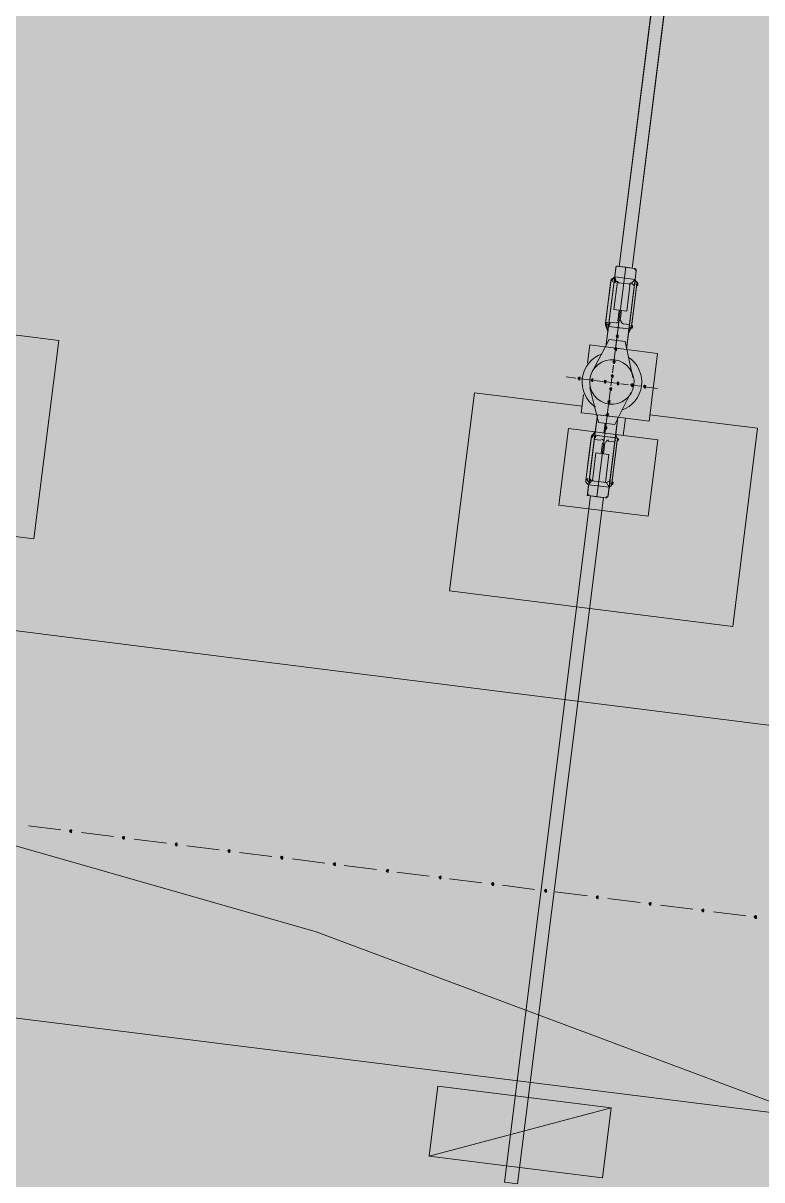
# Model space of a CAD drawing. Header units: metres. Extents: x -4 to 509425, y 7549 to 4732445.
# Drawn here: x 476040.44 to 476046.2, y 4719731.58 to 4719740.6 of the extents above; entities that cross this region are included whole.
import ezdxf

# ---------------------------------------------------------------- set-up
doc = ezdxf.new("R2010")
doc.units = ezdxf.units.M
doc.header["$LTSCALE"] = 0.01
doc.header["$MEASUREMENT"] = 0
doc.layers.get('0').update_dxf_attribs({"lineweight": 0})
doc.layers.add('_SUBESTACIÓN', color=1, linetype='Continuous')
doc.layers.add('SUBESTACION LA VID', color=253, linetype='Continuous')
doc.layers.add('_Yacimiento Arq 100m', color=7, linetype='Continuous', true_color=0xf8991e)

# ---------------------------------------------------------------- blocks, each defined once
blk = doc.blocks.new('A$Cfff6051d')
at = {"layer": 'SUBESTACION LA VID', "transparency": 33554687}
h = blk.add_hatch(color=256, dxfattribs=at)
h.dxf.hatch_style = 2
h.paths.add_polyline_path([(476045.0782, 4719738.155), (476045.0792, 4719738.1634), (476045.0708, 4719738.1644), (476045.0614, 4719738.1571), (476045.0687, 4719738.1476), (476045.0771, 4719738.1466)])
h = blk.add_hatch(color=256, dxfattribs=at)
h.dxf.hatch_style = 2
h.paths.add_polyline_path([(476045.0655, 4719738.0542), (476045.0666, 4719738.0626), (476045.0582, 4719738.0636), (476045.0487, 4719738.0563), (476045.0561, 4719738.0468), (476045.0645, 4719738.0458)])
h = blk.add_hatch(color=256, dxfattribs=at)
h.dxf.hatch_style = 2
h.paths.add_polyline_path([(476045.0529, 4719737.9534), (476045.0539, 4719737.9618), (476045.0455, 4719737.9628), (476045.0361, 4719737.9555), (476045.0434, 4719737.946), (476045.0518, 4719737.945)])
h = blk.add_hatch(color=256, dxfattribs=at)
h.dxf.hatch_style = 2
h.paths.add_polyline_path([(476044.7809, 4719737.8253), (476044.7819, 4719737.8337), (476044.7735, 4719737.8348), (476044.7641, 4719737.8274), (476044.7714, 4719737.818), (476044.7798, 4719737.8169)])
h = blk.add_hatch(color=256, dxfattribs=at)
h.dxf.hatch_style = 2
h.paths.add_polyline_path([(476045.0392, 4719737.8442), (476045.0403, 4719737.8526), (476045.0319, 4719737.8536), (476045.0224, 4719737.8463), (476045.0297, 4719737.8368), (476045.0381, 4719737.8358)])
h = blk.add_hatch(color=256, dxfattribs=at)
h.dxf.hatch_style = 2
h.paths.add_polyline_path([(476044.8817, 4719737.8127), (476044.8827, 4719737.8211), (476044.8743, 4719737.8222), (476044.8649, 4719737.8148), (476044.8722, 4719737.8054), (476044.8806, 4719737.8043)])
h = blk.add_hatch(color=256, dxfattribs=at)
h.dxf.hatch_style = 2
h.paths.add_polyline_path([(476044.9825, 4719737.8001), (476044.9835, 4719737.8085), (476044.9751, 4719737.8095), (476044.9657, 4719737.8022), (476044.973, 4719737.7927), (476044.9814, 4719737.7917)])
h = blk.add_hatch(color=256, dxfattribs=at)
h.dxf.hatch_style = 2
h.paths.add_polyline_path([(476045.0266, 4719737.7433), (476045.0276, 4719737.7517), (476045.0192, 4719737.7528), (476045.0098, 4719737.7455), (476045.0171, 4719737.736), (476045.0255, 4719737.7349)])
h = blk.add_hatch(color=256, dxfattribs=at)
h.dxf.hatch_style = 2
h.paths.add_polyline_path([(476045.0833, 4719737.7874), (476045.0843, 4719737.7958), (476045.0759, 4719737.7969), (476045.0665, 4719737.7895), (476045.0738, 4719737.7801), (476045.0822, 4719737.779)])
h = blk.add_hatch(color=256, dxfattribs=at)
h.dxf.hatch_style = 2
h.paths.add_polyline_path([(476045.1925, 4719737.7737), (476045.1935, 4719737.7821), (476045.1851, 4719737.7832), (476045.1757, 4719737.7758), (476045.183, 4719737.7664), (476045.1914, 4719737.7653)])
h = blk.add_hatch(color=256, dxfattribs=at)
h.dxf.hatch_style = 2
h.paths.add_polyline_path([(476045.2933, 4719737.7611), (476045.2943, 4719737.7695), (476045.2859, 4719737.7706), (476045.2765, 4719737.7632), (476045.2838, 4719737.7538), (476045.2922, 4719737.7527)])
h = blk.add_hatch(color=256, dxfattribs=at)
h.dxf.hatch_style = 2
h.paths.add_polyline_path([(476045.0139, 4719737.6425), (476045.015, 4719737.6509), (476045.0066, 4719737.652), (476044.9971, 4719737.6446), (476045.0045, 4719737.6352), (476045.0129, 4719737.6341)])
h = blk.add_hatch(color=256, dxfattribs=at)
h.dxf.hatch_style = 2
h.paths.add_polyline_path([(476045.0013, 4719737.5417), (476045.0023, 4719737.5501), (476044.9939, 4719737.5512), (476044.9845, 4719737.5438), (476044.9918, 4719737.5344), (476045.0002, 4719737.5333)])
h = blk.add_hatch(color=256, dxfattribs=at)
h.dxf.hatch_style = 2
h.paths.add_polyline_path([(476044.9886, 4719737.4409), (476044.9897, 4719737.4493), (476044.9813, 4719737.4504), (476044.9718, 4719737.443), (476044.9792, 4719737.4336), (476044.9876, 4719737.4325)])
h = blk.add_hatch(color=256, dxfattribs=at)
h.dxf.hatch_style = 2
h.paths.add_polyline_path([(476040.8144, 4719734.2953), (476040.8155, 4719734.3037), (476040.8071, 4719734.3048), (476040.7976, 4719734.2974), (476040.805, 4719734.288), (476040.8134, 4719734.2869)])
h = blk.add_hatch(color=256, dxfattribs=at)
h.dxf.hatch_style = 2
h.paths.add_polyline_path([(476041.2261, 4719734.2437), (476041.2271, 4719734.2521), (476041.2187, 4719734.2532), (476041.2093, 4719734.2458), (476041.2166, 4719734.2364), (476041.225, 4719734.2353)])
h = blk.add_hatch(color=256, dxfattribs=at)
h.dxf.hatch_style = 2
h.paths.add_polyline_path([(476041.6377, 4719734.1921), (476041.6387, 4719734.2005), (476041.6303, 4719734.2016), (476041.6209, 4719734.1942), (476041.6282, 4719734.1848), (476041.6366, 4719734.1837)])
h = blk.add_hatch(color=256, dxfattribs=at)
h.dxf.hatch_style = 2
h.paths.add_polyline_path([(476042.0493, 4719734.1405), (476042.0503, 4719734.1489), (476042.0419, 4719734.15), (476042.0325, 4719734.1426), (476042.0398, 4719734.1332), (476042.0482, 4719734.1321)])
h = blk.add_hatch(color=256, dxfattribs=at)
h.dxf.hatch_style = 2
h.paths.add_polyline_path([(476042.4609, 4719734.0889), (476042.462, 4719734.0973), (476042.4536, 4719734.0984), (476042.4441, 4719734.091), (476042.4515, 4719734.0816), (476042.4599, 4719734.0805)])
h = blk.add_hatch(color=256, dxfattribs=at)
h.dxf.hatch_style = 2
h.paths.add_polyline_path([(476042.8725, 4719734.0373), (476042.8736, 4719734.0457), (476042.8652, 4719734.0468), (476042.8557, 4719734.0394), (476042.8631, 4719734.03), (476042.8715, 4719734.0289)])
h = blk.add_hatch(color=256, dxfattribs=at)
h.dxf.hatch_style = 2
h.paths.add_polyline_path([(476043.2841, 4719733.9857), (476043.2852, 4719733.9941), (476043.2768, 4719733.9952), (476043.2673, 4719733.9878), (476043.2747, 4719733.9784), (476043.2831, 4719733.9773)])
h = blk.add_hatch(color=256, dxfattribs=at)
h.dxf.hatch_style = 2
h.paths.add_polyline_path([(476043.6958, 4719733.9341), (476043.6968, 4719733.9425), (476043.6884, 4719733.9436), (476043.679, 4719733.9362), (476043.6863, 4719733.9268), (476043.6947, 4719733.9257)])
h = blk.add_hatch(color=256, dxfattribs=at)
h.dxf.hatch_style = 2
h.paths.add_polyline_path([(476044.1074, 4719733.8825), (476044.1084, 4719733.8909), (476044.1, 4719733.892), (476044.0906, 4719733.8846), (476044.0979, 4719733.8752), (476044.1063, 4719733.8741)])
h = blk.add_hatch(color=256, dxfattribs=at)
h.dxf.hatch_style = 2
h.paths.add_polyline_path([(476044.519, 4719733.8309), (476044.52, 4719733.8393), (476044.5116, 4719733.8404), (476044.5022, 4719733.833), (476044.5095, 4719733.8236), (476044.5179, 4719733.8225)])
h = blk.add_hatch(color=256, dxfattribs=at)
h.dxf.hatch_style = 2
h.paths.add_polyline_path([(476044.9222, 4719733.7803), (476044.9233, 4719733.7887), (476044.9149, 4719733.7898), (476044.9054, 4719733.7825), (476044.9128, 4719733.773), (476044.9212, 4719733.7719)])
h = blk.add_hatch(color=256, dxfattribs=at)
h.dxf.hatch_style = 2
h.paths.add_polyline_path([(476045.3338, 4719733.7287), (476045.3349, 4719733.7371), (476045.3265, 4719733.7382), (476045.317, 4719733.7309), (476045.3244, 4719733.7214), (476045.3328, 4719733.7203)])
h = blk.add_hatch(color=256, dxfattribs=at)
h.dxf.hatch_style = 2
h.paths.add_polyline_path([(476045.7454, 4719733.6771), (476045.7465, 4719733.6855), (476045.7381, 4719733.6866), (476045.7286, 4719733.6792), (476045.736, 4719733.6698), (476045.7444, 4719733.6687)])
h = blk.add_hatch(color=256, dxfattribs=at)
h.dxf.hatch_style = 2
h.paths.add_polyline_path([(476046.1571, 4719733.6255), (476046.1581, 4719733.6339), (476046.1497, 4719733.635), (476046.1403, 4719733.6276), (476046.1476, 4719733.6182), (476046.156, 4719733.6171)])
at = {"layer": 'SUBESTACION LA VID', "lineweight": 15}
for p, q in [((476072.0569, 4719731.8887), (475974.5206, 4719744.1168)), ((476071.6253, 4719728.9224), (475974.1478, 4719741.1431)), ((476045.0868, 4719738.7), (476045.3837, 4719741.0689)), ((476045.1876, 4719738.6873), (476045.4846, 4719741.0562)), ((476045.2044, 4719738.6852), (476045.07, 4719738.7021)), ((476044.9795, 4719738.2527), (476045.0216, 4719738.5887)), ((476045.0468, 4719738.5855), (476045.0047, 4719738.2495)), ((476045.0447, 4719738.5687), (476045.0636, 4719738.5834)), ((476045.2064, 4719738.5655), (476045.1643, 4719738.2295)), ((476045.1811, 4719738.2274), (476045.2232, 4719738.5634)), ((476045.2043, 4719738.5487), (476045.1812, 4719738.5687)), ((476045.2243, 4719738.5718), (476045.2106, 4719738.5991)), ((476045.0761, 4719738.2747), (476045.0866, 4719738.3587)), ((476045.0929, 4719738.2726), (476045.1034, 4719738.3566)), ((476044.9784, 4719738.2443), (476044.9984, 4719738.1991)), ((476045.0803, 4719738.24), (476045.0729, 4719738.1812)), ((476045.18, 4719738.219), (476045.158, 4719738.1791)), ((476045.0067, 4719738.1298), (476044.8722, 4719737.8736)), ((476045.1328, 4719738.114), (476045.0067, 4719738.1298)), ((476045.0677, 4719738.1392), (476045.0592, 4719738.072)), ((476045.1328, 4719738.114), (476045.1915, 4719737.8336)), ((476045.055, 4719738.0384), (476045.0466, 4719737.9712)), ((476045.0413, 4719737.9292), (476045.034, 4719737.8704)), ((476044.7473, 4719737.8296), (476044.6717, 4719737.839)), ((476044.8481, 4719737.8169), (476044.7893, 4719737.8243)), ((476044.9257, 4719737.483), (476044.8575, 4719737.756)), ((476044.9573, 4719737.8032), (476044.8901, 4719737.8117)), ((476045.0581, 4719737.7906), (476044.9909, 4719737.799)), ((476045.0287, 4719737.8284), (476045.0213, 4719737.7696)), ((476045.1589, 4719737.778), (476045.1001, 4719737.7853)), ((476045.2597, 4719737.7653), (476045.2009, 4719737.7727)), ((476045.3857, 4719737.7495), (476045.3017, 4719737.76)), ((476045.0161, 4719737.7276), (476045.0076, 4719737.6604)), ((476045.0517, 4719737.4672), (476045.1767, 4719737.716)), ((476045.0034, 4719737.6268), (476044.995, 4719737.5596)), ((476045.0517, 4719737.4672), (476044.9257, 4719737.483)), ((476044.9666, 4719737.401), (476044.9761, 4719737.4766)), ((476044.9897, 4719737.5176), (476044.9824, 4719737.4588)), ((476045.1178, 4719737.3821), (476045.1346, 4719737.5165)), ((476044.87, 4719737.379), (476044.8994, 4719737.4095)), ((476044.9771, 4719737.4168), (476044.9697, 4719737.358)), ((476045.0716, 4719737.3537), (476045.059, 4719737.3895)), ((476044.8689, 4719737.3706), (476044.8268, 4719737.0346)), ((476044.852, 4719737.0314), (476044.8941, 4719737.3675)), ((476044.9571, 4719737.3254), (476044.9466, 4719737.2414)), ((476044.9739, 4719737.3233), (476044.9634, 4719737.2393)), ((476045.0116, 4719737.0114), (476045.0537, 4719737.3475)), ((476045.0705, 4719737.3453), (476045.0284, 4719737.0093)), ((476044.8541, 4719737.0482), (476044.8688, 4719737.0293)), ((476045.0137, 4719737.0282), (476044.9864, 4719737.0146)), ((476044.8247, 4719737.0178), (476044.8478, 4719736.9978)), ((476044.1916, 4719731.5597), (476044.8624, 4719736.9107)), ((476044.2924, 4719731.547), (476044.9632, 4719736.898)), ((476044.8456, 4719736.9128), (476044.98, 4719736.8959)), ((476040.7304, 4719734.3059), (476040.4784, 4719734.3375)), ((476041.1421, 4719734.2543), (476040.89, 4719734.2859)), ((476041.5537, 4719734.2027), (476041.3017, 4719734.2343)), ((476041.9653, 4719734.1511), (476041.7133, 4719734.1826)), ((476042.3769, 4719734.0995), (476042.1249, 4719734.131)), ((476042.7885, 4719734.0478), (476042.5365, 4719734.0794)), ((476043.1917, 4719733.9973), (476042.9397, 4719734.0289)), ((476043.6034, 4719733.9457), (476043.3513, 4719733.9773)), ((476044.015, 4719733.8941), (476043.763, 4719733.9257)), ((476044.4266, 4719733.8425), (476044.1746, 4719733.8741)), ((476044.8382, 4719733.7909), (476044.5862, 4719733.8225)), ((476045.2498, 4719733.7393), (476044.9978, 4719733.7709)), ((476045.6614, 4719733.6877), (476045.4094, 4719733.7193)), ((476046.0731, 4719733.6361), (476045.821, 4719733.6677)), ((476043.6026, 4719731.7615), (476045.0235, 4719732.138))]:
    blk.add_line(p, q, dxfattribs=at)
at = {"layer": 'SUBESTACION LA VID', "lineweight": 0}
for p, q in [((476044.9984, 4719738.1991), (476045.0595, 4719738.6863)), ((476045.0868, 4719738.7), (476045.1876, 4719738.6873)), ((476045.0195, 4719738.5719), (476045.0227, 4719738.5971)), ((476045.0206, 4719738.5803), (476045.0227, 4719738.5971)), ((476045.0216, 4719738.5887), (476045.0216, 4719738.5887)), ((476045.2211, 4719738.5466), (476045.2243, 4719738.5718)), ((476045.2211, 4719738.5466), (476045.2243, 4719738.5718)), ((476045.2306, 4719738.5539), (476045.2243, 4719738.5718)), ((476045.2306, 4719738.5539), (476045.2243, 4719738.5718)), ((476045.2306, 4719738.5539), (476045.2316, 4719738.5623)), ((476045.2306, 4719738.5539), (476045.2316, 4719738.5623)), ((476044.9784, 4719738.2443), (476044.9805, 4719738.2611)), ((476044.9784, 4719738.2443), (476044.9805, 4719738.2611)), ((476044.9784, 4719738.2443), (476044.9795, 4719738.2527)), ((476045.158, 4719738.1791), (476045.1821, 4719738.2358)), ((476045.18, 4719738.219), (476045.1821, 4719738.2358)), ((476045.1884, 4719738.2179), (476045.1895, 4719738.2263)), ((476044.87, 4719737.379), (476044.8679, 4719737.3622)), ((476044.87, 4719737.379), (476044.8689, 4719737.3706)), ((476045.059, 4719737.3895), (476044.999, 4719736.9106)), ((476045.0716, 4719737.3537), (476045.0695, 4719737.3369)), ((476045.0716, 4719737.3537), (476045.0695, 4719737.3369)), ((476045.08, 4719737.3527), (476045.0789, 4719737.3443)), ((476044.8289, 4719737.0514), (476044.8257, 4719737.0262)), ((476044.8289, 4719737.0514), (476044.8257, 4719737.0262)), ((476044.8278, 4719737.043), (476044.8257, 4719737.0262)), ((476044.8278, 4719737.043), (476044.8257, 4719737.0262)), ((476044.8278, 4719737.043), (476044.8268, 4719737.0346)), ((476045.0305, 4719737.0261), (476045.0273, 4719737.0009)), ((476045.0305, 4719737.0261), (476045.0273, 4719737.0009)), ((476045.0294, 4719737.0177), (476045.0273, 4719737.0009)), ((476045.0294, 4719737.0177), (476045.0273, 4719737.0009)), ((476045.0368, 4719737.0083), (476045.0357, 4719736.9999))]:
    blk.add_line(p, q, dxfattribs=at)
at = {"layer": 'SUBESTACION LA VID', "lineweight": 15}
for points in [[(476045.0868, 4719738.7), (476045.1876, 4719738.6873), (476045.4846, 4719741.0562), (476045.3837, 4719741.0689), (476045.0868, 4719738.7)], [(476045.1372, 4719738.6936), (476045.07, 4719738.7021), (476045.0605, 4719738.6947), (476045.0595, 4719738.6863), (476045.051, 4719738.6191), (476045.0227, 4719738.5971), (476045.0216, 4719738.5887), (476045.0206, 4719738.5803), (476045.0195, 4719738.5719), (476045.0005, 4719738.4207), (476044.9805, 4719738.2611), (476044.9795, 4719738.2527), (476044.9784, 4719738.2443), (476044.9984, 4719738.1991), (476044.9826, 4719738.0731), (476045.0582, 4719738.0636), (476045.1372, 4719738.6936)], [(476045.0595, 4719738.6863), (476045.051, 4719738.6191), (476045.2106, 4719738.5991), (476045.2191, 4719738.6663)], [(476045.1372, 4719738.6936), (476045.2044, 4719738.6852), (476045.2117, 4719738.6758), (476045.2191, 4719738.6663), (476045.2106, 4719738.5991), (476045.2243, 4719738.5718), (476045.2316, 4719738.5623), (476045.2306, 4719738.5539), (476045.2211, 4719738.5466), (476045.2022, 4719738.3954), (476045.1821, 4719738.2358), (476045.1895, 4719738.2263), (476045.1884, 4719738.2179), (476045.18, 4719738.219), (476045.158, 4719738.1791), (476045.1422, 4719738.0531), (476045.0582, 4719738.0636), (476045.1372, 4719738.6936)], [(476045.2106, 4719738.5991), (476045.1812, 4719738.5687), (476045.1728, 4719738.5697), (476045.1718, 4719738.5613), (476045.1634, 4719738.5624), (476045.155, 4719738.5634), (476045.1214, 4719738.5676), (476045.0878, 4719738.5718), (476045.0794, 4719738.5729), (476045.072, 4719738.5824), (476045.0636, 4719738.5834), (476045.051, 4719738.6191), (476045.0227, 4719738.5971)], [(476045.1728, 4719738.5697), (476045.1454, 4719738.3513), (476045.0446, 4719738.3639), (476045.072, 4719738.5824)], [(476039.8655, 4719738.2283), (476040.714, 4719738.1219), (476040.5202, 4719736.5762), (476038.3025, 4719736.8543), (476038.4963, 4719738.3999), (476039.3447, 4719738.2936)], [(476045.1422, 4719738.0531), (476045.1622, 4719738.2127), (476045.0026, 4719738.2327), (476044.9826, 4719738.0731), (476045.1422, 4719738.0531)], [(476044.9942, 4719738.2338), (476045.0278, 4719738.2295), (476045.0866, 4719738.2222)], [(476045.0068, 4719738.2663), (476045.032, 4719738.2631), (476045.0572, 4719738.26)], [(476045.1706, 4719738.2116), (476045.137, 4719738.2158), (476045.0866, 4719738.2222)], [(476045.1664, 4719738.2463), (476045.1412, 4719738.2494), (476045.116, 4719738.2526)], [(476044.8387, 4719737.9461), (476044.8566, 4719738.0889), (476044.9742, 4719738.0741)], [(476045.1422, 4719738.0531), (476045.3858, 4719738.0225), (476045.3194, 4719737.4933), (476045.0758, 4719737.5239)], [(476045.3258, 4719737.5437), (476046.1658, 4719737.4384), (476045.972, 4719735.8927), (476043.7627, 4719736.1697), (476043.9565, 4719737.7154), (476044.7965, 4719737.6101)], [(476044.9078, 4719737.5449), (476044.7902, 4719737.5597), (476044.8081, 4719737.7025)], [(476044.9128, 4719736.9044), (476044.8456, 4719736.9128), (476044.8372, 4719736.9138), (476044.8383, 4719736.9222), (476044.8393, 4719736.9306), (476044.8478, 4719736.9978), (476044.8247, 4719737.0178), (476044.8257, 4719737.0262), (476044.8268, 4719737.0346), (476044.8278, 4719737.043), (476044.8289, 4719737.0514), (476044.8478, 4719737.2026), (476044.8679, 4719737.3622), (476044.8689, 4719737.3706), (476044.87, 4719737.379), (476044.8994, 4719737.4095), (476044.9162, 4719737.5439), (476044.9918, 4719737.5344), (476044.9128, 4719736.9044)], [(476044.9162, 4719737.5439), (476044.8962, 4719737.3843), (476045.0558, 4719737.3643), (476045.0758, 4719737.5239), (476044.9162, 4719737.5439)], [(476044.9128, 4719736.9044), (476044.98, 4719736.8959), (476044.9884, 4719736.8949), (476044.9895, 4719736.9033), (476044.9979, 4719736.9022), (476044.999, 4719736.9106), (476045.0074, 4719736.9778), (476045.0263, 4719736.9925), (476045.0273, 4719737.0009), (476045.0357, 4719736.9999), (476045.0368, 4719737.0083), (476045.0378, 4719737.0167), (476045.0294, 4719737.0177), (476045.0305, 4719737.0261), (476045.0495, 4719737.1773), (476045.0695, 4719737.3369), (476045.0789, 4719737.3443), (476045.08, 4719737.3527), (476045.0716, 4719737.3537), (476045.059, 4719737.3895), (476045.0758, 4719737.5239), (476044.9918, 4719737.5344), (476044.9128, 4719736.9044)], [(476045.3118, 4719736.752), (476044.6146, 4719736.8394), (476044.6894, 4719737.4358), (476045.3866, 4719737.3484), (476045.3118, 4719736.752)], [(476044.8794, 4719737.3864), (476044.913, 4719737.3822), (476044.9718, 4719737.3748)], [(476044.892, 4719737.3507), (476044.9172, 4719737.3475), (476044.9424, 4719737.3443)], [(476045.0558, 4719737.3643), (476045.0222, 4719737.3685), (476044.9718, 4719737.3748)], [(476045.0432, 4719737.3317), (476045.0264, 4719737.3338), (476045.0012, 4719737.337)], [(476044.8772, 4719737.0283), (476044.9046, 4719737.2467), (476045.0054, 4719737.2341), (476044.978, 4719737.0157)], [(476044.8478, 4719736.9978), (476044.8688, 4719737.0293), (476044.8772, 4719737.0283), (476044.8856, 4719737.0272), (476044.894, 4719737.0262), (476044.9276, 4719737.022), (476044.9612, 4719737.0178), (476044.9696, 4719737.0167), (476044.978, 4719737.0157), (476044.9864, 4719737.0146), (476045.0074, 4719736.9778), (476045.0263, 4719736.9925)], [(476044.999, 4719736.9106), (476045.0074, 4719736.9778), (476044.8478, 4719736.9978), (476044.8393, 4719736.9306)], [(476044.1916, 4719731.5597), (476044.2924, 4719731.547), (476044.9632, 4719736.898), (476044.8624, 4719736.9107), (476044.1916, 4719731.5597)], [(476044.955, 4719731.5919), (476043.6026, 4719731.7615), (476043.671, 4719732.3075), (476045.0235, 4719732.138), (476044.955, 4719731.5919)]]:
    blk.add_lwpolyline(points, dxfattribs=at)
at = {"layer": 'SUBESTACION LA VID', "lineweight": 0}
for points in [[(476044.9826, 4719738.0731), (476045.0595, 4719738.6863), (476044.9984, 4719738.1991)], [(476045.1422, 4719738.0531), (476045.2191, 4719738.6663), (476045.158, 4719738.1791), (476045.2191, 4719738.6663)], [(476045.0195, 4719738.5719), (476045.0227, 4719738.5971), (476044.9805, 4719738.2611)], [(476045.0005, 4719738.4207), (476045.0227, 4719738.5971), (476045.0195, 4719738.5719)], [(476045.0206, 4719738.5803), (476045.0216, 4719738.5887), (476045.0206, 4719738.5803), (476045.0227, 4719738.5971)], [(476045.2211, 4719738.5466), (476045.2243, 4719738.5718), (476045.2222, 4719738.555)], [(476044.9795, 4719738.2527), (476044.9784, 4719738.2443), (476044.9805, 4719738.2611)], [(476044.9784, 4719738.2443), (476044.9795, 4719738.2527), (476044.9784, 4719738.2443)], [(476045.158, 4719738.1791), (476045.1821, 4719738.2358), (476045.158, 4719738.1791)], [(476045.1821, 4719738.2358), (476045.1884, 4719738.2179), (476045.1895, 4719738.2263), (476045.1884, 4719738.2179)], [(476044.9162, 4719737.5439), (476044.8383, 4719736.9222), (476044.8994, 4719737.4095), (476044.8393, 4719736.9306)], [(476045.0758, 4719737.5239), (476044.9979, 4719736.9022), (476045.059, 4719737.3895)], [(476044.8679, 4719737.3622), (476044.87, 4719737.379), (476044.8689, 4719737.3706), (476044.87, 4719737.379)], [(476045.0695, 4719737.3369), (476045.0263, 4719736.9925), (476045.0495, 4719737.1773)], [(476045.0789, 4719737.3443), (476045.0716, 4719737.3537), (476045.0695, 4719737.3369)], [(476045.08, 4719737.3527), (476045.0789, 4719737.3443), (476045.08, 4719737.3527)], [(476044.8278, 4719737.043), (476044.8257, 4719737.0262), (476044.8278, 4719737.043), (476044.8257, 4719737.0262)], [(476045.0378, 4719737.0167), (476045.0357, 4719736.9999), (476045.0378, 4719737.0167), (476045.0273, 4719737.0009)]]:
    blk.add_lwpolyline(points, dxfattribs=at)
at = {"layer": 'SUBESTACION LA VID'}
for points in [[(476045.0782, 4719738.155), (476045.0792, 4719738.1634), (476045.0708, 4719738.1644), (476045.0614, 4719738.1571), (476045.0687, 4719738.1476), (476045.0771, 4719738.1466)], [(476045.0655, 4719738.0542), (476045.0666, 4719738.0626), (476045.0582, 4719738.0636), (476045.0487, 4719738.0563), (476045.0561, 4719738.0468), (476045.0645, 4719738.0458)], [(476045.0529, 4719737.9534), (476045.0539, 4719737.9618), (476045.0455, 4719737.9628), (476045.0361, 4719737.9555), (476045.0434, 4719737.946), (476045.0518, 4719737.945)], [(476044.7809, 4719737.8253), (476044.7819, 4719737.8337), (476044.7735, 4719737.8348), (476044.7641, 4719737.8274), (476044.7714, 4719737.818), (476044.7798, 4719737.8169)], [(476045.0392, 4719737.8442), (476045.0403, 4719737.8526), (476045.0319, 4719737.8536), (476045.0224, 4719737.8463), (476045.0297, 4719737.8368), (476045.0381, 4719737.8358)], [(476044.8817, 4719737.8127), (476044.8827, 4719737.8211), (476044.8743, 4719737.8222), (476044.8649, 4719737.8148), (476044.8722, 4719737.8054), (476044.8806, 4719737.8043)], [(476044.9825, 4719737.8001), (476044.9835, 4719737.8085), (476044.9751, 4719737.8095), (476044.9657, 4719737.8022), (476044.973, 4719737.7927), (476044.9814, 4719737.7917)], [(476045.0266, 4719737.7433), (476045.0276, 4719737.7517), (476045.0192, 4719737.7528), (476045.0098, 4719737.7455), (476045.0171, 4719737.736), (476045.0255, 4719737.7349)], [(476045.0833, 4719737.7874), (476045.0843, 4719737.7958), (476045.0759, 4719737.7969), (476045.0665, 4719737.7895), (476045.0738, 4719737.7801), (476045.0822, 4719737.779)], [(476045.1925, 4719737.7737), (476045.1935, 4719737.7821), (476045.1851, 4719737.7832), (476045.1757, 4719737.7758), (476045.183, 4719737.7664), (476045.1914, 4719737.7653)], [(476045.2933, 4719737.7611), (476045.2943, 4719737.7695), (476045.2859, 4719737.7706), (476045.2765, 4719737.7632), (476045.2838, 4719737.7538), (476045.2922, 4719737.7527)], [(476045.0139, 4719737.6425), (476045.015, 4719737.6509), (476045.0066, 4719737.652), (476044.9971, 4719737.6446), (476045.0045, 4719737.6352), (476045.0129, 4719737.6341)], [(476045.0013, 4719737.5417), (476045.0023, 4719737.5501), (476044.9939, 4719737.5512), (476044.9845, 4719737.5438), (476044.9918, 4719737.5344), (476045.0002, 4719737.5333)], [(476044.9886, 4719737.4409), (476044.9897, 4719737.4493), (476044.9813, 4719737.4504), (476044.9718, 4719737.443), (476044.9792, 4719737.4336), (476044.9876, 4719737.4325)], [(476040.8144, 4719734.2953), (476040.8155, 4719734.3037), (476040.8071, 4719734.3048), (476040.7976, 4719734.2974), (476040.805, 4719734.288), (476040.8134, 4719734.2869)], [(476041.2261, 4719734.2437), (476041.2271, 4719734.2521), (476041.2187, 4719734.2532), (476041.2093, 4719734.2458), (476041.2166, 4719734.2364), (476041.225, 4719734.2353)], [(476041.6377, 4719734.1921), (476041.6387, 4719734.2005), (476041.6303, 4719734.2016), (476041.6209, 4719734.1942), (476041.6282, 4719734.1848), (476041.6366, 4719734.1837)], [(476042.0493, 4719734.1405), (476042.0503, 4719734.1489), (476042.0419, 4719734.15), (476042.0325, 4719734.1426), (476042.0398, 4719734.1332), (476042.0482, 4719734.1321)], [(476042.4609, 4719734.0889), (476042.462, 4719734.0973), (476042.4536, 4719734.0984), (476042.4441, 4719734.091), (476042.4515, 4719734.0816), (476042.4599, 4719734.0805)], [(476042.8725, 4719734.0373), (476042.8736, 4719734.0457), (476042.8652, 4719734.0468), (476042.8557, 4719734.0394), (476042.8631, 4719734.03), (476042.8715, 4719734.0289)], [(476043.2841, 4719733.9857), (476043.2852, 4719733.9941), (476043.2768, 4719733.9952), (476043.2673, 4719733.9878), (476043.2747, 4719733.9784), (476043.2831, 4719733.9773)], [(476043.6958, 4719733.9341), (476043.6968, 4719733.9425), (476043.6884, 4719733.9436), (476043.679, 4719733.9362), (476043.6863, 4719733.9268), (476043.6947, 4719733.9257)], [(476044.1074, 4719733.8825), (476044.1084, 4719733.8909), (476044.1, 4719733.892), (476044.0906, 4719733.8846), (476044.0979, 4719733.8752), (476044.1063, 4719733.8741)], [(476044.519, 4719733.8309), (476044.52, 4719733.8393), (476044.5116, 4719733.8404), (476044.5022, 4719733.833), (476044.5095, 4719733.8236), (476044.5179, 4719733.8225)], [(476044.9222, 4719733.7803), (476044.9233, 4719733.7887), (476044.9149, 4719733.7898), (476044.9054, 4719733.7825), (476044.9128, 4719733.773), (476044.9212, 4719733.7719)], [(476045.3338, 4719733.7287), (476045.3349, 4719733.7371), (476045.3265, 4719733.7382), (476045.317, 4719733.7309), (476045.3244, 4719733.7214), (476045.3328, 4719733.7203)], [(476045.7454, 4719733.6771), (476045.7465, 4719733.6855), (476045.7381, 4719733.6866), (476045.7286, 4719733.6792), (476045.736, 4719733.6698), (476045.7444, 4719733.6687)], [(476046.1571, 4719733.6255), (476046.1581, 4719733.6339), (476046.1497, 4719733.635), (476046.1403, 4719733.6276), (476046.1476, 4719733.6182), (476046.156, 4719733.6171)]]:
    blk.add_lwpolyline(points, close=True, dxfattribs=at)
at = {"layer": 'SUBESTACION LA VID', "lineweight": 0}
for points in [[(476045.0782, 4719738.155), (476045.0792, 4719738.1634), (476045.0708, 4719738.1644), (476045.0614, 4719738.1571), (476045.0687, 4719738.1476), (476045.0771, 4719738.1466)], [(476045.0655, 4719738.0542), (476045.0666, 4719738.0626), (476045.0582, 4719738.0636), (476045.0487, 4719738.0563), (476045.0561, 4719738.0468), (476045.0645, 4719738.0458)], [(476045.0529, 4719737.9534), (476045.0539, 4719737.9618), (476045.0455, 4719737.9628), (476045.0361, 4719737.9555), (476045.0434, 4719737.946), (476045.0518, 4719737.945)], [(476044.7809, 4719737.8253), (476044.7819, 4719737.8337), (476044.7735, 4719737.8348), (476044.7641, 4719737.8274), (476044.7714, 4719737.818), (476044.7798, 4719737.8169)], [(476045.0392, 4719737.8442), (476045.0403, 4719737.8526), (476045.0319, 4719737.8536), (476045.0224, 4719737.8463), (476045.0297, 4719737.8368), (476045.0381, 4719737.8358)], [(476044.8817, 4719737.8127), (476044.8827, 4719737.8211), (476044.8743, 4719737.8222), (476044.8649, 4719737.8148), (476044.8722, 4719737.8054), (476044.8806, 4719737.8043)], [(476044.9825, 4719737.8001), (476044.9835, 4719737.8085), (476044.9751, 4719737.8095), (476044.9657, 4719737.8022), (476044.973, 4719737.7927), (476044.9814, 4719737.7917)], [(476045.0266, 4719737.7433), (476045.0276, 4719737.7517), (476045.0192, 4719737.7528), (476045.0098, 4719737.7455), (476045.0171, 4719737.736), (476045.0255, 4719737.7349)], [(476045.0833, 4719737.7874), (476045.0843, 4719737.7958), (476045.0759, 4719737.7969), (476045.0665, 4719737.7895), (476045.0738, 4719737.7801), (476045.0822, 4719737.779)], [(476045.1925, 4719737.7737), (476045.1935, 4719737.7821), (476045.1851, 4719737.7832), (476045.1757, 4719737.7758), (476045.183, 4719737.7664), (476045.1914, 4719737.7653)], [(476045.2933, 4719737.7611), (476045.2943, 4719737.7695), (476045.2859, 4719737.7706), (476045.2765, 4719737.7632), (476045.2838, 4719737.7538), (476045.2922, 4719737.7527)], [(476045.0139, 4719737.6425), (476045.015, 4719737.6509), (476045.0066, 4719737.652), (476044.9971, 4719737.6446), (476045.0045, 4719737.6352), (476045.0129, 4719737.6341)], [(476045.0013, 4719737.5417), (476045.0023, 4719737.5501), (476044.9939, 4719737.5512), (476044.9845, 4719737.5438), (476044.9918, 4719737.5344), (476045.0002, 4719737.5333)], [(476044.9886, 4719737.4409), (476044.9897, 4719737.4493), (476044.9813, 4719737.4504), (476044.9718, 4719737.443), (476044.9792, 4719737.4336), (476044.9876, 4719737.4325)], [(476040.8144, 4719734.2953), (476040.8155, 4719734.3037), (476040.8071, 4719734.3048), (476040.7976, 4719734.2974), (476040.805, 4719734.288), (476040.8134, 4719734.2869)], [(476041.2261, 4719734.2437), (476041.2271, 4719734.2521), (476041.2187, 4719734.2532), (476041.2093, 4719734.2458), (476041.2166, 4719734.2364), (476041.225, 4719734.2353)], [(476041.6377, 4719734.1921), (476041.6387, 4719734.2005), (476041.6303, 4719734.2016), (476041.6209, 4719734.1942), (476041.6282, 4719734.1848), (476041.6366, 4719734.1837)], [(476042.0493, 4719734.1405), (476042.0503, 4719734.1489), (476042.0419, 4719734.15), (476042.0325, 4719734.1426), (476042.0398, 4719734.1332), (476042.0482, 4719734.1321)], [(476042.4609, 4719734.0889), (476042.462, 4719734.0973), (476042.4536, 4719734.0984), (476042.4441, 4719734.091), (476042.4515, 4719734.0816), (476042.4599, 4719734.0805)], [(476042.8725, 4719734.0373), (476042.8736, 4719734.0457), (476042.8652, 4719734.0468), (476042.8557, 4719734.0394), (476042.8631, 4719734.03), (476042.8715, 4719734.0289)], [(476043.2841, 4719733.9857), (476043.2852, 4719733.9941), (476043.2768, 4719733.9952), (476043.2673, 4719733.9878), (476043.2747, 4719733.9784), (476043.2831, 4719733.9773)], [(476043.6958, 4719733.9341), (476043.6968, 4719733.9425), (476043.6884, 4719733.9436), (476043.679, 4719733.9362), (476043.6863, 4719733.9268), (476043.6947, 4719733.9257)], [(476044.1074, 4719733.8825), (476044.1084, 4719733.8909), (476044.1, 4719733.892), (476044.0906, 4719733.8846), (476044.0979, 4719733.8752), (476044.1063, 4719733.8741)], [(476044.519, 4719733.8309), (476044.52, 4719733.8393), (476044.5116, 4719733.8404), (476044.5022, 4719733.833), (476044.5095, 4719733.8236), (476044.5179, 4719733.8225)], [(476044.9222, 4719733.7803), (476044.9233, 4719733.7887), (476044.9149, 4719733.7898), (476044.9054, 4719733.7825), (476044.9128, 4719733.773), (476044.9212, 4719733.7719)], [(476045.3338, 4719733.7287), (476045.3349, 4719733.7371), (476045.3265, 4719733.7382), (476045.317, 4719733.7309), (476045.3244, 4719733.7214), (476045.3328, 4719733.7203)], [(476045.7454, 4719733.6771), (476045.7465, 4719733.6855), (476045.7381, 4719733.6866), (476045.7286, 4719733.6792), (476045.736, 4719733.6698), (476045.7444, 4719733.6687)], [(476046.1571, 4719733.6255), (476046.1581, 4719733.6339), (476046.1497, 4719733.635), (476046.1403, 4719733.6276), (476046.1476, 4719733.6182), (476046.156, 4719733.6171)]]:
    blk.add_lwpolyline(points, close=True, dxfattribs=at)
at = {"layer": 'SUBESTACION LA VID', "lineweight": 15}
for points, knots in [([(476045.0742, 4719738.7015), (476045.0708, 4719738.702), (476045.0674, 4719738.701), (476045.0648, 4719738.699), (476045.0621, 4719738.6969), (476045.0604, 4719738.6939), (476045.06, 4719738.6905)], [0, 0, 0, 0, 1, 1, 1, 2, 2, 2, 2]), ([(476045.0447, 4719738.6028), (476045.0393, 4719738.6035), (476045.0341, 4719738.6007), (476045.0317, 4719738.5958), (476045.0293, 4719738.5909), (476045.0304, 4719738.585), (476045.0342, 4719738.5812)], [0, 0, 0, 0, 1, 1, 1, 2, 2, 2, 2]), ([(476045.0557, 4719738.5887), (476045.0566, 4719738.5956), (476045.0517, 4719738.602), (476045.0447, 4719738.6028), (476045.0378, 4719738.6037), (476045.0314, 4719738.5988), (476045.0305, 4719738.5918)], [0, 0, 0, 0, 1, 1, 1, 2, 2, 2, 2]), ([(476045.0495, 4719738.5793), (476045.0542, 4719738.582), (476045.0567, 4719738.5874), (476045.0556, 4719738.5928), (476045.0545, 4719738.5981), (476045.0501, 4719738.6022), (476045.0447, 4719738.6028)], [0, 0, 0, 0, 1, 1, 1, 2, 2, 2, 2]), ([(476045.2211, 4719738.5807), (476045.2157, 4719738.5814), (476045.2105, 4719738.5786), (476045.2081, 4719738.5737), (476045.2057, 4719738.5688), (476045.2068, 4719738.5629), (476045.2106, 4719738.5591)], [0, 0, 0, 0, 1, 1, 1, 2, 2, 2, 2]), ([(476045.2321, 4719738.5665), (476045.233, 4719738.5735), (476045.2281, 4719738.5799), (476045.2211, 4719738.5807), (476045.2142, 4719738.5816), (476045.2078, 4719738.5767), (476045.2069, 4719738.5697)], [0, 0, 0, 0, 1, 1, 1, 2, 2, 2, 2]), ([(476045.2259, 4719738.5571), (476045.2306, 4719738.5599), (476045.2331, 4719738.5653), (476045.232, 4719738.5707), (476045.2309, 4719738.576), (476045.2265, 4719738.58), (476045.2211, 4719738.5807)], [0, 0, 0, 0, 1, 1, 1, 2, 2, 2, 2]), ([(476044.9946, 4719738.2652), (476044.9899, 4719738.2625), (476044.9875, 4719738.257), (476044.9886, 4719738.2517), (476044.9897, 4719738.2463), (476044.994, 4719738.2423), (476044.9994, 4719738.2416)], [0, 0, 0, 0, 1, 1, 1, 2, 2, 2, 2]), ([(476044.9884, 4719738.2558), (476044.9875, 4719738.2488), (476044.9925, 4719738.2425), (476044.9994, 4719738.2416), (476045.0064, 4719738.2408), (476045.0127, 4719738.2457), (476045.0136, 4719738.2526)], [0, 0, 0, 0, 1, 1, 1, 2, 2, 2, 2]), ([(476044.9994, 4719738.2416), (476045.0048, 4719738.2409), (476045.0101, 4719738.2438), (476045.0124, 4719738.2487), (476045.0148, 4719738.2536), (476045.0138, 4719738.2595), (476045.0099, 4719738.2633)], [0, 0, 0, 0, 1, 1, 1, 2, 2, 2, 2]), ([(476045.171, 4719738.2431), (476045.1663, 4719738.2403), (476045.1639, 4719738.2349), (476045.165, 4719738.2296), (476045.1661, 4719738.2242), (476045.1704, 4719738.2202), (476045.1758, 4719738.2195)], [0, 0, 0, 0, 1, 1, 1, 2, 2, 2, 2]), ([(476045.1648, 4719738.2337), (476045.1639, 4719738.2267), (476045.1689, 4719738.2204), (476045.1758, 4719738.2195), (476045.1828, 4719738.2186), (476045.1891, 4719738.2236), (476045.19, 4719738.2305)], [0, 0, 0, 0, 1, 1, 1, 2, 2, 2, 2]), ([(476045.1758, 4719738.2195), (476045.1812, 4719738.2188), (476045.1865, 4719738.2217), (476045.1888, 4719738.2266), (476045.1912, 4719738.2315), (476045.1902, 4719738.2373), (476045.1863, 4719738.2412)], [0, 0, 0, 0, 1, 1, 1, 2, 2, 2, 2]), ([(476044.9535, 4719738.0187), (476044.8695, 4719737.9898), (476044.8092, 4719737.9156), (476044.7982, 4719737.8274), (476044.7871, 4719737.7393), (476044.8272, 4719737.6525), (476044.9015, 4719737.6038)], [0, 0, 0, 0, 1, 1, 1, 2, 2, 2, 2]), ([(476044.857, 4719737.8201), (476044.8451, 4719737.725), (476044.9125, 4719737.6382), (476045.0076, 4719737.6263), (476045.1027, 4719737.6143), (476045.1895, 4719737.6818), (476045.2014, 4719737.7769), (476045.2133, 4719737.872), (476045.1459, 4719737.9588), (476045.0508, 4719737.9707), (476044.9557, 4719737.9826), (476044.8689, 4719737.9152), (476044.857, 4719737.8201)], [0, 0, 0, 0, 1, 1, 1, 2, 2, 2, 3, 3, 3, 4, 4, 4, 4]), ([(476045.1049, 4719737.5783), (476045.1889, 4719737.6072), (476045.2492, 4719737.6814), (476045.2602, 4719737.7695), (476045.2713, 4719737.8577), (476045.2312, 4719737.9444), (476045.1569, 4719737.9932)], [0, 0, 0, 0, 1, 1, 1, 2, 2, 2, 2]), ([(476044.892, 4719737.3848), (476044.8866, 4719737.3855), (476044.8814, 4719737.3826), (476044.879, 4719737.3777), (476044.8766, 4719737.3728), (476044.8776, 4719737.3669), (476044.8815, 4719737.3631)], [0, 0, 0, 0, 1, 1, 1, 2, 2, 2, 2]), ([(476044.903, 4719737.3706), (476044.9039, 4719737.3776), (476044.899, 4719737.3839), (476044.892, 4719737.3848), (476044.8851, 4719737.3857), (476044.8787, 4719737.3807), (476044.8778, 4719737.3738)], [0, 0, 0, 0, 1, 1, 1, 2, 2, 2, 2]), ([(476044.8968, 4719737.3612), (476044.9015, 4719737.364), (476044.904, 4719737.3694), (476044.9029, 4719737.3747), (476044.9018, 4719737.3801), (476044.8974, 4719737.3841), (476044.892, 4719737.3848)], [0, 0, 0, 0, 1, 1, 1, 2, 2, 2, 2]), ([(476045.0684, 4719737.3627), (476045.063, 4719737.3634), (476045.0578, 4719737.3605), (476045.0554, 4719737.3556), (476045.053, 4719737.3507), (476045.0541, 4719737.3448), (476045.0579, 4719737.341)], [0, 0, 0, 0, 1, 1, 1, 2, 2, 2, 2]), ([(476045.0794, 4719737.3485), (476045.0803, 4719737.3554), (476045.0754, 4719737.3618), (476045.0684, 4719737.3627), (476045.0615, 4719737.3635), (476045.0551, 4719737.3586), (476045.0542, 4719737.3517)], [0, 0, 0, 0, 1, 1, 1, 2, 2, 2, 2]), ([(476045.0732, 4719737.3391), (476045.0779, 4719737.3418), (476045.0804, 4719737.3473), (476045.0793, 4719737.3526), (476045.0782, 4719737.3579), (476045.0738, 4719737.362), (476045.0684, 4719737.3627)], [0, 0, 0, 0, 1, 1, 1, 2, 2, 2, 2]), ([(476044.8419, 4719737.0471), (476044.8372, 4719737.0444), (476044.8348, 4719737.039), (476044.8359, 4719737.0336), (476044.837, 4719737.0283), (476044.8413, 4719737.0242), (476044.8467, 4719737.0236)], [0, 0, 0, 0, 1, 1, 1, 2, 2, 2, 2]), ([(476044.8357, 4719737.0378), (476044.8348, 4719737.0308), (476044.8398, 4719737.0244), (476044.8467, 4719737.0236), (476044.8537, 4719737.0227), (476044.86, 4719737.0276), (476044.8609, 4719737.0346)], [0, 0, 0, 0, 1, 1, 1, 2, 2, 2, 2]), ([(476044.8467, 4719737.0236), (476044.8521, 4719737.0229), (476044.8574, 4719737.0257), (476044.8597, 4719737.0306), (476044.8621, 4719737.0355), (476044.8611, 4719737.0414), (476044.8572, 4719737.0452)], [0, 0, 0, 0, 1, 1, 1, 2, 2, 2, 2]), ([(476045.0183, 4719737.025), (476045.0136, 4719737.0223), (476045.0112, 4719737.0169), (476045.0123, 4719737.0115), (476045.0134, 4719737.0062), (476045.0177, 4719737.0021), (476045.0231, 4719737.0015)], [0, 0, 0, 0, 1, 1, 1, 2, 2, 2, 2]), ([(476045.0231, 4719737.0015), (476045.0285, 4719737.0008), (476045.0338, 4719737.0036), (476045.0361, 4719737.0085), (476045.0385, 4719737.0134), (476045.0375, 4719737.0193), (476045.0336, 4719737.0231)], [0, 0, 0, 0, 1, 1, 1, 2, 2, 2, 2]), ([(476045.0121, 4719737.0156), (476045.0112, 4719737.0087), (476045.0162, 4719737.0023), (476045.0231, 4719737.0015), (476045.0301, 4719737.0006), (476045.0364, 4719737.0055), (476045.0373, 4719737.0125)], [0, 0, 0, 0, 1, 1, 1, 2, 2, 2, 2]), ([(476044.9853, 4719736.9038), (476044.9886, 4719736.9034), (476044.992, 4719736.9043), (476044.9947, 4719736.9064), (476044.9973, 4719736.9085), (476044.9991, 4719736.9115), (476044.9995, 4719736.9148)], [0, 0, 0, 0, 1, 1, 1, 2, 2, 2, 2])]:
    blk.add_open_spline(points, degree=3, knots=knots, dxfattribs=at)
for points in [[(476045.2196, 4719738.6705), (476045.2204, 4719738.6775), (476045.2155, 4719738.6838), (476045.2086, 4719738.6847)], [(476045.0614, 4719738.2595), (476045.073, 4719738.258), (476045.0836, 4719738.2662), (476045.085, 4719738.2778)], [(476045.1018, 4719738.2757), (476045.1004, 4719738.2641), (476045.1086, 4719738.2535), (476045.1202, 4719738.2521)], [(476044.966, 4719737.3286), (476044.9675, 4719737.3402), (476044.9593, 4719737.3508), (476044.9477, 4719737.3522)], [(476045.0065, 4719737.3448), (476044.9949, 4719737.3463), (476044.9843, 4719737.3381), (476044.9828, 4719737.3265)], [(476044.8399, 4719736.9348), (476044.839, 4719736.9279), (476044.8439, 4719736.9215), (476044.8509, 4719736.9207)]]:
    blk.add_open_spline(points, degree=3, dxfattribs=at)
at = {"layer": 'SUBESTACION LA VID'}
blk.add_open_spline([(476044.9805, 4719738.2611), (476044.9805, 4719738.2611), (476044.9984, 4719738.1991), (476044.9984, 4719738.1991), (476044.9984, 4719738.1991), (476044.9784, 4719738.2443), (476044.9784, 4719738.2443), (476044.9784, 4719738.2443), (476044.9805, 4719738.2611), (476044.9805, 4719738.2611)], degree=3, knots=[0, 0, 0, 0, 1, 1, 1, 2, 2, 2, 3, 3, 3, 3], dxfattribs=at)
at = {"layer": 'SUBESTACION LA VID', "lineweight": 0}
blk.add_open_spline([(476044.9805, 4719738.2611), (476044.9805, 4719738.2611), (476044.9984, 4719738.1991), (476044.9984, 4719738.1991), (476044.9984, 4719738.1991), (476044.9784, 4719738.2443), (476044.9784, 4719738.2443), (476044.9784, 4719738.2443), (476044.9805, 4719738.2611), (476044.9805, 4719738.2611)], degree=3, knots=[0, 0, 0, 0, 1, 1, 1, 2, 2, 2, 3, 3, 3, 3], dxfattribs=at)

msp = doc.modelspace()

# ---------------------------------------------------------------- hatches: boundary and pattern name
at = {"layer": '_SUBESTACIÓN', "transparency": 33554559}
h = msp.add_hatch(color=1, dxfattribs=at)
h.dxf.hatch_style = 1
h.paths.add_polyline_path([(475968.6399, 4719805.825), (476089.9386, 4719790.615), (476078.1686, 4719696.74), (475956.8686, 4719711.9502)])

# ---------------------------------------------------------------- linework, layer by layer
at = {"layer": '_Yacimiento Arq 100m', "lineweight": 0}
msp.add_lwpolyline([(475857.3225, 4719732.5738), (475862.8891, 4719734.5523), (475873.9121, 4719737.6298), (475886.1564, 4719740.0483), (475900.6441, 4719741.5199), (475914.2011, 4719741.6782), (475924.1525, 4719741.2012), (475938.3266, 4719740.1547), (475940.049, 4719740.1145), (475943.445, 4719740.1758), (475967.8378, 4719741.494), (475980.5899, 4719741.9184), (475995.2278, 4719741.7429), (476009.806, 4719740.6011), (476020.8562, 4719738.9722), (476031.6141, 4719736.6943), (476042.7214, 4719733.5107), (476048.5837, 4719731.3217)], dxfattribs=at)

# ---------------------------------------------------------------- block references
at = {"linetype": 'Continuous'}
msp.add_blockref('A$Cfff6051d', (0, 0), dxfattribs=at)

doc.saveas('drawing.dxf')
